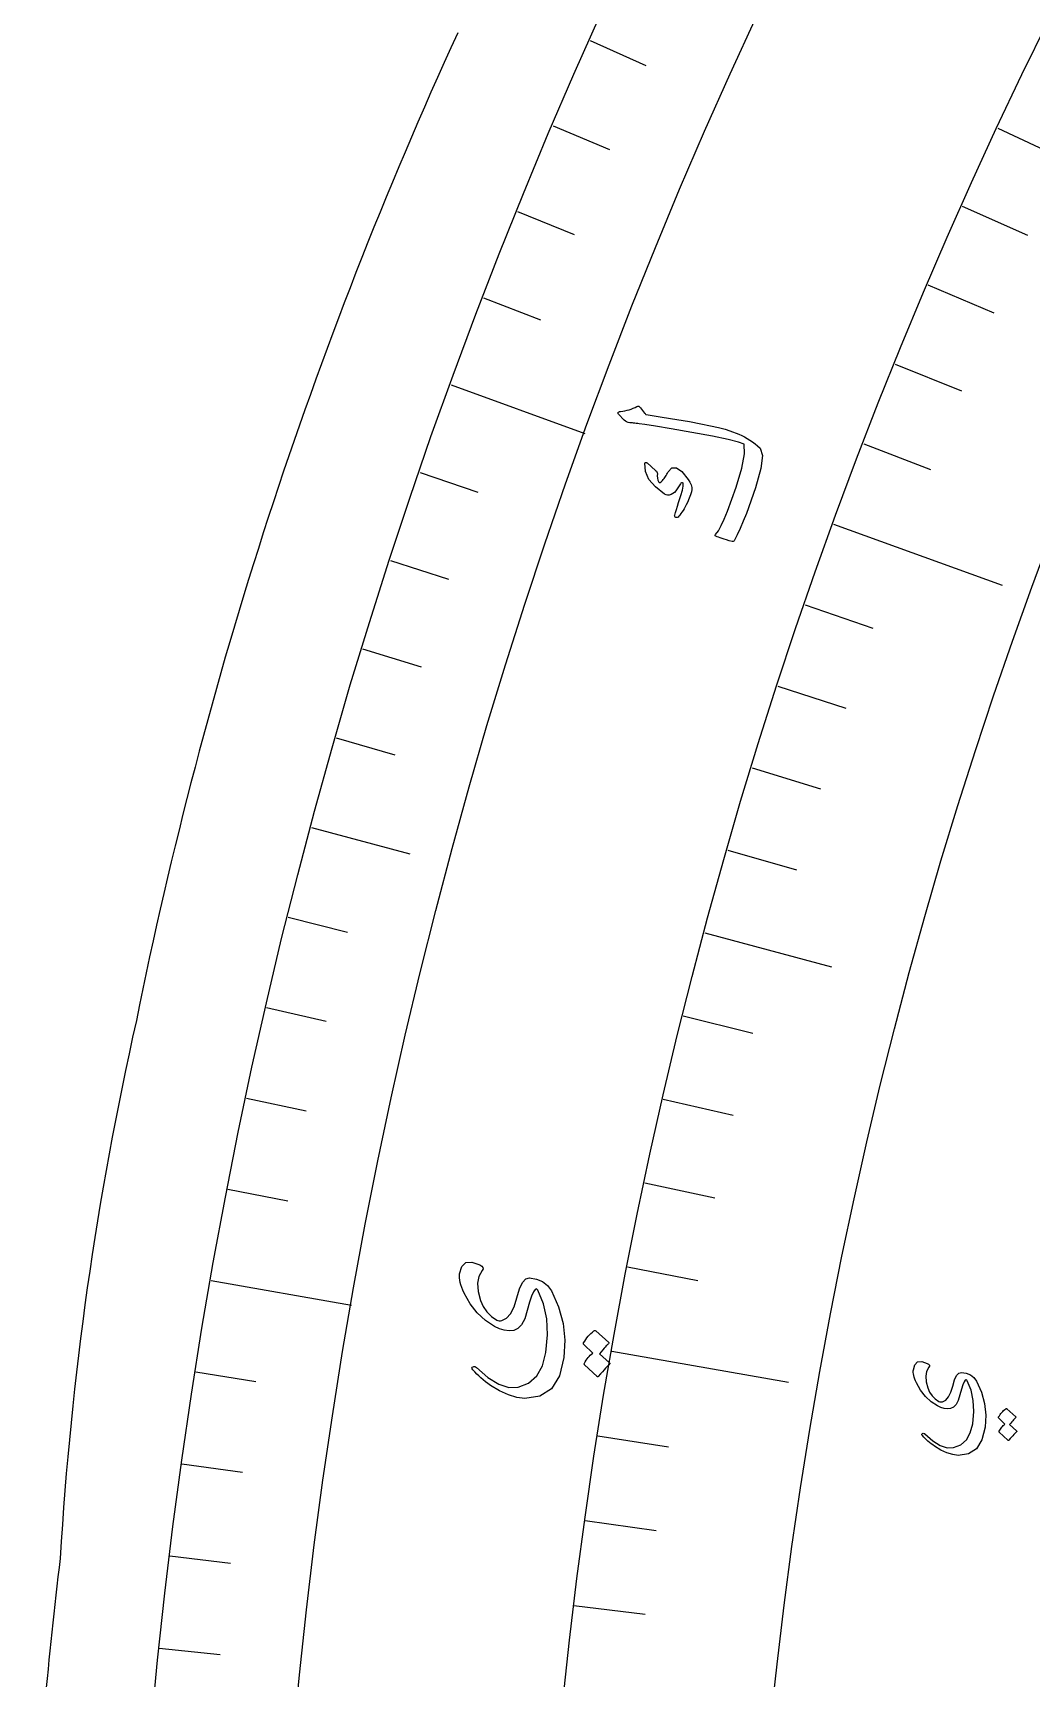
# Model space of a CAD drawing. Header units: millimetres. Extents: x -77 to 77, y -78 to 103.
# Drawn here: x -77.34 to -63.09, y 7.51 to 31 of the extents above; entities that cross this region are included whole.
import ezdxf

# ---------------------------------------------------------------- set-up
doc = ezdxf.new("R2010")
doc.units = ezdxf.units.MM
for name, color, linetype in [('CUT_OUTER', 1, 'Continuous'), ('ENGRAVE', 7, 'Continuous'), ('ENGRAVE_FINE', 8, 'Continuous'), ('TEXT', 5, 'Continuous')]:
    doc.layers.add(name, color=color, linetype=linetype)

msp = doc.modelspace()

# ---------------------------------------------------------------- linework, layer by layer
at = {"layer": 'CUT_OUTER'}
for centre, radius, start, end in [((-13.0895, 4.2782), 64.0284, 155.33141, 168.632524), ((-29.2514, 6.3807), 47.7823, 167.28431, 176.59433), ((-0.9494, 0.0876), 76.5465, 173.148593, 176.322893)]:
    msp.add_arc(centre, radius, start, end, dxfattribs=at)
at = {"layer": 'ENGRAVE'}
for points in [[(-63.5662, 29.6414), (-61.8664, 28.8488)], [(-71.3697, 25.9764), (-69.458, 25.2806)], [(-65.9077, 23.9884), (-63.5044, 23.1137)], [(-73.3621, 19.6573), (-71.9585, 19.2812)], [(-67.7476, 18.1529), (-65.936, 17.6675)], [(-74.7961, 13.1886), (-72.7927, 12.8353)], [(-69.072, 12.1792), (-66.5533, 11.7351)]]:
    msp.add_lwpolyline(points, dxfattribs=at)
for radius in [75.95, 75.95, 73.9156, 70.1375, 70.1375, 67.1538]:
    msp.add_circle((0, 0), radius, dxfattribs=at)
at = {"layer": 'ENGRAVE_FINE'}
for points in [[(-69.3838, 30.8916), (-68.5873, 30.537)], [(-69.9123, 29.676), (-69.1098, 29.3354)], [(-70.4196, 28.4514), (-69.6112, 28.1248)], [(-64.0738, 28.5275), (-63.1392, 28.1114)], [(-64.5619, 27.4049), (-63.6202, 27.0052)], [(-70.9054, 27.218), (-70.0915, 26.9056)], [(-65.0304, 26.274), (-64.0818, 25.8907)], [(-65.479, 25.135), (-64.5239, 24.7684)], [(-71.8121, 24.7269), (-70.9878, 24.443)], [(-72.2327, 23.4698), (-71.4035, 23.2004)], [(-66.3163, 22.8345), (-65.349, 22.5015)], [(-72.6313, 22.2056), (-71.7976, 21.9507)], [(-66.7047, 21.6737), (-65.7318, 21.3576)], [(-73.0078, 20.9347), (-72.1697, 20.6943)], [(-67.0728, 20.5062), (-66.0945, 20.2071)], [(-67.4205, 19.3325), (-66.4371, 19.0505)], [(-73.694, 18.374), (-72.848, 18.163)], [(-74.0034, 17.085), (-73.1539, 16.8889)], [(-68.0541, 16.9678), (-67.0615, 16.7203)], [(-74.2903, 15.7909), (-73.4375, 15.6096)], [(-68.3399, 15.7775), (-67.3431, 15.5474)], [(-68.6048, 14.5824), (-67.6042, 14.3697)], [(-74.5546, 14.4919), (-73.6987, 14.3256)], [(-68.8489, 13.3829), (-67.8447, 13.1877)], [(-75.0149, 11.8812), (-74.1538, 11.7448)], [(-69.274, 10.9719), (-68.2636, 10.8119)], [(-75.2109, 10.5702), (-74.3475, 10.4489)], [(-69.4549, 9.7613), (-68.4419, 9.6189)], [(-75.3839, 9.256), (-74.5185, 9.1497)], [(-69.6147, 8.5476), (-68.5993, 8.4229)], [(-75.5339, 7.9389), (-74.6668, 7.8478)]]:
    msp.add_lwpolyline(points, dxfattribs=at)
at = {"layer": 'TEXT'}
for points in [[(-68.9528, 25.5953), (-68.9191, 25.5999), (-68.8866, 25.6058), (-68.8553, 25.6129), (-68.8252, 25.6211), (-68.7963, 25.6308), (-68.7685, 25.642), (-68.7418, 25.6547), (-68.7162, 25.669), (-68.7032, 25.6733), (-68.6906, 25.6716), (-68.6783, 25.664), (-68.6664, 25.6504), (-68.6057, 25.5729), (-68.5989, 25.565), (-68.5929, 25.559), (-68.5877, 25.5548), (-68.5834, 25.5524), (-68.3543, 25.5169), (-68.1479, 25.4831), (-67.9641, 25.4512), (-67.803, 25.4212), (-67.6647, 25.393), (-67.5494, 25.3666), (-67.4572, 25.3421), (-67.388, 25.3195), (-67.2596, 25.2712), (-67.2197, 25.2537), (-67.1805, 25.234), (-67.1418, 25.2124), (-67.1036, 25.1888), (-67.0661, 25.163), (-67.0293, 25.1348), (-66.9931, 25.1043), (-66.9577, 25.0715), (-66.9249, 24.9698), (-66.9471, 24.781), (-67.0234, 24.5051), (-67.1529, 24.1414), (-67.1975, 24.0293), (-67.2416, 23.9266), (-67.2851, 23.8333), (-67.3282, 23.7493), (-67.3345, 23.7425), (-67.3416, 23.7386), (-67.3496, 23.7375), (-67.3584, 23.7393), (-67.3997, 23.7512), (-67.4371, 23.7623), (-67.4708, 23.7726), (-67.5007, 23.7821), (-67.5271, 23.7909), (-67.5503, 23.7992), (-67.5704, 23.8069), (-67.5874, 23.8141), (-67.5967, 23.8187), (-67.6009, 23.8241), (-67.6, 23.8302), (-67.5941, 23.8372), (-67.5537, 23.8921), (-67.5119, 23.9665), (-67.4687, 24.0604), (-67.4239, 24.1736), (-67.3005, 24.5156), (-67.2189, 24.7886), (-67.1799, 24.9932), (-67.1841, 25.1295), (-67.264, 25.1592), (-67.4152, 25.1972), (-67.6376, 25.2433), (-67.9314, 25.2974), (-68.2265, 25.3489), (-68.4501, 25.3867), (-68.6022, 25.411), (-68.6826, 25.4219), (-68.7049, 25.4243), (-68.7257, 25.4265), (-68.7451, 25.4285), (-68.7631, 25.4304), (-68.7794, 25.4321), (-68.794, 25.4335), (-68.8069, 25.4346), (-68.8179, 25.4354), (-68.8415, 25.4388), (-68.8626, 25.4459), (-68.8812, 25.4566), (-68.8974, 25.4709), (-68.9783, 25.5589), (-68.9834, 25.5656), (-68.9862, 25.5717), (-68.9865, 25.5774), (-68.9844, 25.5825), (-68.9786, 25.5876), (-68.9714, 25.5915), (-68.9628, 25.594), (-68.9528, 25.5953)], [(-68.6035, 24.8562), (-68.6011, 24.861), (-68.5975, 24.8646), (-68.5929, 24.8671), (-68.5872, 24.8684), (-68.5827, 24.8679), (-68.5782, 24.8667), (-68.5735, 24.8646), (-68.5688, 24.8618), (-68.4495, 24.7552), (-68.4379, 24.7432), (-68.4296, 24.7321), (-68.4247, 24.7219), (-68.4233, 24.7125), (-68.426, 24.6757), (-68.4239, 24.6427), (-68.417, 24.6137), (-68.4054, 24.5887), (-68.3972, 24.5816), (-68.3852, 24.5829), (-68.3694, 24.5926), (-68.3498, 24.6108), (-68.3394, 24.6238), (-68.329, 24.6375), (-68.3189, 24.6518), (-68.3088, 24.6667), (-68.2989, 24.6824), (-68.289, 24.699), (-68.2791, 24.7166), (-68.2692, 24.7351), (-68.2169, 24.7925), (-68.152, 24.7933), (-68.0745, 24.7377), (-67.9842, 24.6258), (-67.9602, 24.5846), (-67.9436, 24.5468), (-67.9342, 24.5123), (-67.9322, 24.4813), (-67.9367, 24.4497), (-67.9489, 24.4081), (-67.9686, 24.3566), (-67.9961, 24.2951), (-68.0107, 24.2639), (-68.0258, 24.2347), (-68.0412, 24.2076), (-68.057, 24.1824), (-68.0727, 24.1591), (-68.0878, 24.1374), (-68.1024, 24.1173), (-68.1163, 24.0989), (-68.1279, 24.0887), (-68.1392, 24.0824), (-68.1502, 24.0801), (-68.1609, 24.0819), (-68.1708, 24.0872), (-68.1764, 24.0948), (-68.1779, 24.1047), (-68.1753, 24.1168), (-68.1647, 24.1547), (-68.1519, 24.1975), (-68.1371, 24.2451), (-68.1201, 24.2975), (-68.0882, 24.3953), (-68.0669, 24.473), (-68.056, 24.5305), (-68.0558, 24.5678), (-68.0573, 24.5733), (-68.0606, 24.5771), (-68.0656, 24.5792), (-68.0723, 24.5798), (-68.0769, 24.5788), (-68.0819, 24.5758), (-68.0873, 24.5706), (-68.0931, 24.5633), (-68.1393, 24.493), (-68.1601, 24.4641), (-68.1818, 24.4408), (-68.2045, 24.4231), (-68.2282, 24.411), (-68.2538, 24.4027), (-68.2778, 24.401), (-68.3003, 24.4058), (-68.3211, 24.4172), (-68.4527, 24.5191), (-68.5436, 24.6263), (-68.5939, 24.7387), (-68.6035, 24.8562)], [(-70.9249, 13.3309), (-70.9714, 13.247), (-70.9912, 13.1473), (-70.9842, 13.032), (-70.9502, 12.9012), (-70.9107, 12.815), (-70.8585, 12.7399), (-70.7935, 12.6757), (-70.7159, 12.6226), (-70.6997, 12.6158), (-70.6822, 12.6123), (-70.6634, 12.6121), (-70.6433, 12.6153), (-70.5766, 12.6484), (-70.519, 12.7136), (-70.4704, 12.8108), (-70.4308, 12.94), (-70.3928, 13.0677), (-70.3499, 13.1576), (-70.3022, 13.2096), (-70.2499, 13.2239), (-70.1489, 13.2075), (-70.0632, 13.1711), (-69.9926, 13.1146), (-69.9371, 13.0381), (-69.8347, 12.8096), (-69.7708, 12.5752), (-69.7453, 12.3346), (-69.7582, 12.0874), (-69.8221, 11.8262), (-69.9361, 11.6418), (-70.1008, 11.5338), (-70.3167, 11.5025), (-70.4299, 11.5172), (-70.5495, 11.5533), (-70.6755, 11.6111), (-70.8079, 11.6905), (-70.844, 11.7166), (-70.8787, 11.743), (-70.9118, 11.7697), (-70.9435, 11.7967), (-70.9739, 11.8242), (-71.0031, 11.8524), (-71.0311, 11.8814), (-71.0579, 11.911), (-71.0684, 11.9263), (-71.0716, 11.9389), (-71.0675, 11.9489), (-71.056, 11.9562), (-71.0427, 11.9592), (-71.0301, 11.9583), (-71.0181, 11.9536), (-71.0067, 11.9451), (-70.8428, 11.8009), (-70.6889, 11.7063), (-70.5453, 11.6609), (-70.412, 11.6646), (-70.2626, 11.7225), (-70.1468, 11.8243), (-70.0646, 11.9702), (-70.0155, 12.1601), (-69.992, 12.4104), (-70.0034, 12.6417), (-70.0499, 12.8545), (-70.1316, 13.0489), (-70.1393, 13.0611), (-70.1482, 13.0668), (-70.1583, 13.0661), (-70.1696, 13.0588), (-70.1944, 13.0254), (-70.2213, 12.9645), (-70.2504, 12.8759), (-70.2815, 12.7598), (-70.318, 12.6425), (-70.3624, 12.5559), (-70.4146, 12.5), (-70.4749, 12.4747), (-70.5413, 12.4699), (-70.6088, 12.4772), (-70.6773, 12.4967), (-70.7469, 12.5286), (-70.8791, 12.6155), (-70.9956, 12.7246), (-71.0963, 12.8557), (-71.181, 13.0091), (-71.2004, 13.0493), (-71.2164, 13.0879), (-71.2292, 13.1249), (-71.2387, 13.1602), (-71.2451, 13.1937), (-71.2487, 13.2252), (-71.2495, 13.2547), (-71.2473, 13.2824), (-71.2177, 13.3863), (-71.1596, 13.4425), (-71.0731, 13.4509), (-70.9581, 13.4116), (-70.9287, 13.3928), (-70.9134, 13.3731), (-70.9121, 13.3525), (-70.9249, 13.3309)], [(-69.4751, 12.2755), (-69.478, 12.2794), (-69.4792, 12.2845), (-69.4788, 12.2908), (-69.4768, 12.2981), (-69.4619, 12.3229), (-69.4461, 12.3467), (-69.4295, 12.3695), (-69.4119, 12.3912), (-69.3933, 12.412), (-69.3733, 12.4321), (-69.3521, 12.4513), (-69.3295, 12.4699), (-69.3231, 12.4731), (-69.3167, 12.4738), (-69.3105, 12.4722), (-69.3043, 12.4681), (-69.1179, 12.3012), (-69.1158, 12.2972), (-69.1167, 12.292), (-69.1207, 12.2856), (-69.1278, 12.278), (-69.1339, 12.273), (-69.1426, 12.2646), (-69.1538, 12.2529), (-69.1676, 12.2378), (-69.1841, 12.2192), (-69.2036, 12.1969), (-69.226, 12.171), (-69.2514, 12.1414), (-69.1065, 12.0106), (-69.1023, 12.005), (-69.1022, 11.9987), (-69.106, 11.9918), (-69.1139, 11.9841), (-69.1208, 11.9775), (-69.1311, 11.967), (-69.145, 11.9526), (-69.1624, 11.9342), (-69.1833, 11.9117), (-69.2079, 11.8845), (-69.236, 11.8527), (-69.2678, 11.8163), (-69.2727, 11.8128), (-69.2771, 11.8117), (-69.2812, 11.8129), (-69.2848, 11.8165), (-69.4636, 11.9834), (-69.4664, 11.9874), (-69.4677, 11.9925), (-69.4673, 11.9987), (-69.4654, 12.006), (-69.4539, 12.0274), (-69.4414, 12.0479), (-69.4278, 12.0674), (-69.4131, 12.0861), (-69.3975, 12.1039), (-69.3811, 12.1209), (-69.364, 12.1371), (-69.3461, 12.1524)], [(-64.5486, 11.9483), (-64.5804, 11.8905), (-64.5938, 11.8221), (-64.5888, 11.7429), (-64.5654, 11.6531), (-64.5381, 11.5939), (-64.5021, 11.5423), (-64.4575, 11.4982), (-64.4041, 11.4617), (-64.3929, 11.457), (-64.3809, 11.4546), (-64.368, 11.4545), (-64.3541, 11.4567), (-64.3083, 11.4795), (-64.2687, 11.5244), (-64.2354, 11.5913), (-64.2083, 11.6803), (-64.1823, 11.7682), (-64.1529, 11.8301), (-64.1203, 11.866), (-64.0843, 11.876), (-64.0149, 11.8649), (-63.9559, 11.84), (-63.9072, 11.8012), (-63.869, 11.7486), (-63.7983, 11.5913), (-63.7542, 11.4297), (-63.7367, 11.2638), (-63.7457, 11.0932), (-63.79, 10.913), (-63.8687, 10.7859), (-63.9822, 10.7117), (-64.1307, 10.6905), (-64.2085, 10.7008), (-64.2907, 10.7259), (-64.3772, 10.7659), (-64.468, 10.8208), (-64.4928, 10.8388), (-64.5166, 10.857), (-64.5393, 10.8754), (-64.5611, 10.894), (-64.5819, 10.913), (-64.602, 10.9324), (-64.6212, 10.9524), (-64.6395, 10.9728), (-64.6468, 10.9833), (-64.649, 10.992), (-64.6461, 10.9988), (-64.6382, 11.0038), (-64.629, 11.0058), (-64.6203, 11.0052), (-64.6121, 11.002), (-64.6043, 10.9961), (-64.4918, 10.8967), (-64.3862, 10.8314), (-64.2875, 10.8), (-64.1959, 10.8023), (-64.0931, 10.842), (-64.0133, 10.912), (-63.9565, 11.0125), (-63.9226, 11.1434), (-63.9064, 11.3159), (-63.9142, 11.4754), (-63.9463, 11.6219), (-64.0027, 11.7557), (-64.008, 11.7641), (-64.0141, 11.768), (-64.0211, 11.7675), (-64.0289, 11.7625), (-64.0458, 11.7394), (-64.0643, 11.6974), (-64.0842, 11.6364), (-64.1055, 11.5564), (-64.1305, 11.4756), (-64.161, 11.416), (-64.1969, 11.3775), (-64.2383, 11.3601), (-64.284, 11.3567), (-64.3304, 11.3617), (-64.3775, 11.3752), (-64.4253, 11.397), (-64.5163, 11.4568), (-64.5964, 11.5317), (-64.6657, 11.6217), (-64.7241, 11.7269), (-64.7375, 11.7545), (-64.7486, 11.781), (-64.7574, 11.8064), (-64.764, 11.8306), (-64.7685, 11.8535), (-64.771, 11.8752), (-64.7715, 11.8955), (-64.7701, 11.9144), (-64.75, 11.9858), (-64.7102, 12.0244), (-64.6507, 12.0303), (-64.5716, 12.0036), (-64.5513, 11.9907), (-64.5408, 11.9772), (-64.5398, 11.9631), (-64.5486, 11.9483)], [(-63.551, 11.2231), (-63.5529, 11.2259), (-63.5538, 11.2294), (-63.5535, 11.2337), (-63.5521, 11.2387), (-63.5419, 11.2559), (-63.531, 11.2723), (-63.5196, 11.2881), (-63.5075, 11.3031), (-63.4947, 11.3175), (-63.4809, 11.3313), (-63.4663, 11.3447), (-63.4508, 11.3575), (-63.4464, 11.3597), (-63.442, 11.3603), (-63.4377, 11.3591), (-63.4334, 11.3563), (-63.3054, 11.2412), (-63.3039, 11.2384), (-63.3045, 11.2348), (-63.3073, 11.2304), (-63.3121, 11.2251), (-63.3164, 11.2216), (-63.3223, 11.2159), (-63.3301, 11.2077), (-63.3395, 11.1973), (-63.3509, 11.1844), (-63.3643, 11.169), (-63.3798, 11.1511), (-63.3972, 11.1306), (-63.2977, 11.0402), (-63.2949, 11.0363), (-63.2948, 11.032), (-63.2974, 11.0272), (-63.3029, 11.0219), (-63.3076, 11.0173), (-63.3147, 11.0101), (-63.3243, 11.0001), (-63.3362, 10.9874), (-63.3507, 10.9718), (-63.3676, 10.953), (-63.387, 10.9311), (-63.4089, 10.9059), (-63.4123, 10.9035), (-63.4153, 10.9027), (-63.4181, 10.9035), (-63.4206, 10.906), (-63.5433, 11.0214), (-63.5453, 11.0242), (-63.5461, 11.0277), (-63.5459, 11.032), (-63.5445, 11.037), (-63.5366, 11.0518), (-63.528, 11.0659), (-63.5186, 11.0794), (-63.5085, 11.0924), (-63.4977, 11.1047), (-63.4864, 11.1164), (-63.4746, 11.1276), (-63.4623, 11.1382)]]:
    msp.add_lwpolyline(points, close=True, dxfattribs=at)

doc.saveas('drawing.dxf')
